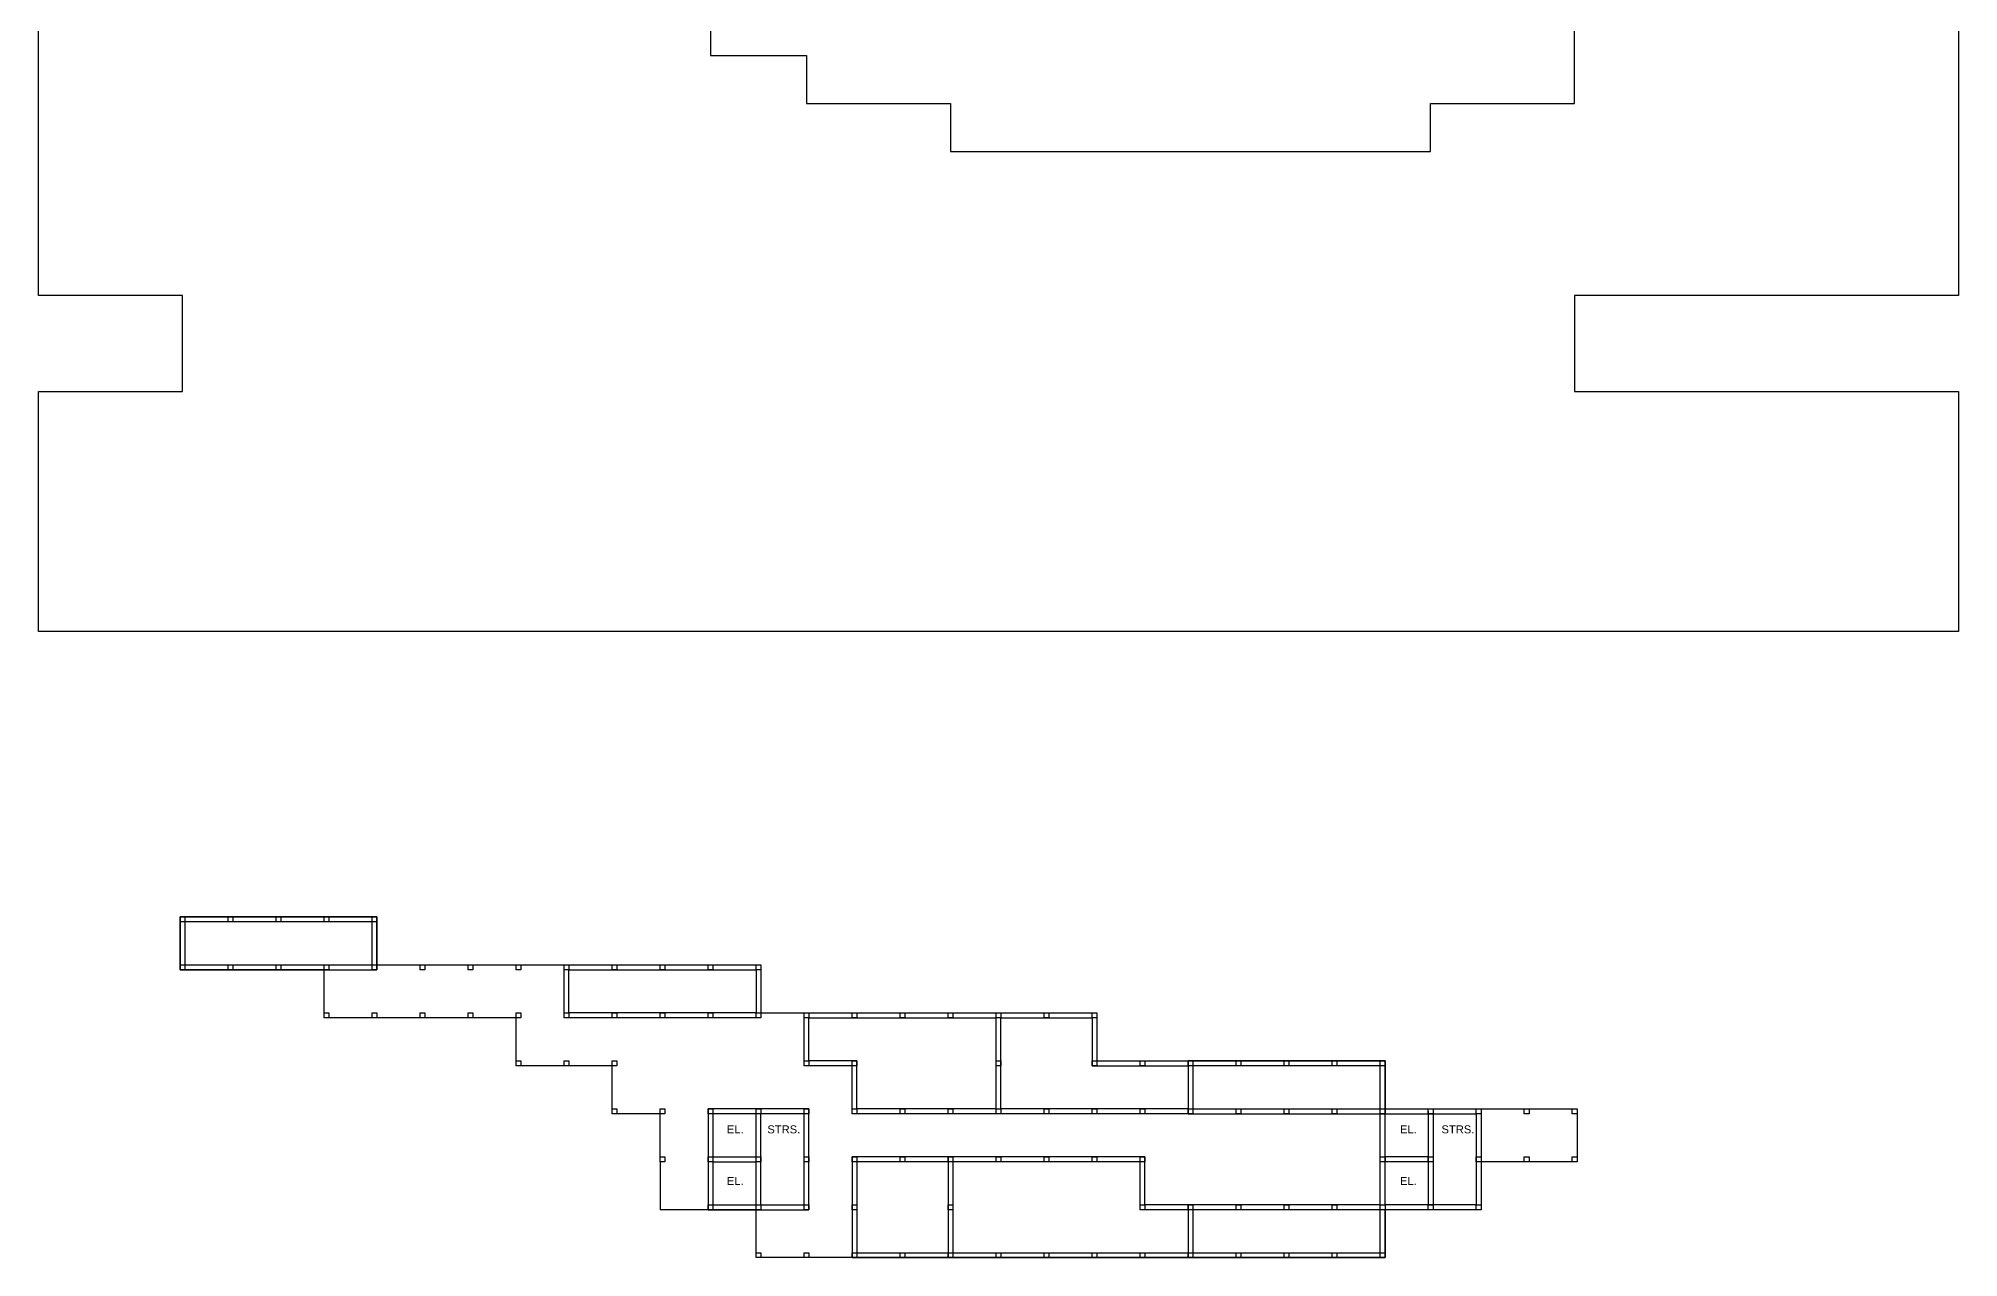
# Model space of a CAD drawing. Header units: metres. Extents: x 1950 to 2882, y 2050 to 2715.
# Drawn here: x 2325 to 2445, y 2487.6 to 2563.8 of the extents above; entities that cross this region are included whole.
import ezdxf

# ---------------------------------------------------------------- set-up
doc = ezdxf.new("R2010")
doc.units = ezdxf.units.M
for name, color, linetype in [('BACK 1', 250, 'Continuous'), ('BRICK WALLS', 250, 'Continuous'), ('OUTLINE', 250, 'Continuous'), ('PILARS', 250, 'Continuous')]:
    doc.layers.add(name, color=color, linetype=linetype)
doc.styles.get("Standard").update_dxf_attribs({"font": 'arial.ttf'})

msp = doc.modelspace()

# ---------------------------------------------------------------- linework, layer by layer
at = {"layer": 'BACK 1'}
for points in [[(2333.83, 2508.9), (2346.13, 2508.9), (2346.13, 2505.9), (2370.13, 2505.9), (2370.13, 2502.9), (2391.13, 2502.9), (2391.13, 2499.9), (2409.13, 2499.9), (2409.13, 2496.9), (2421.13, 2496.9), (2421.13, 2493.6), (2415.13, 2493.6), (2415.13, 2490.6), (2409.13, 2490.6), (2409.13, 2487.6), (2369.83, 2487.6), (2369.83, 2490.6), (2366.83, 2490.6), (2366.83, 2490.9)], [(2364.13, 2493.6), (2363.83, 2493.6), (2363.83, 2496.6), (2360.83, 2496.6), (2360.83, 2499.6), (2354.83, 2499.6), (2354.83, 2502.6), (2342.83, 2502.6), (2342.83, 2505.6), (2333.83, 2505.6), (2333.83, 2508.9)], [(2363.83, 2493.6), (2363.83, 2490.6)], [(2366.83, 2490.6), (2363.83, 2490.6)]]:
    msp.add_lwpolyline(points, dxfattribs=at)
at = {"layer": 'BRICK WALLS'}
for points in [[(2346.13, 2505.6), (2346.13, 2508.9), (2333.83, 2508.9), (2333.83, 2505.6), (2346.13, 2505.6)], [(2370.13, 2502.6), (2357.83, 2502.6), (2357.83, 2505.9), (2370.13, 2505.9), (2370.13, 2502.6)], [(2384.83, 2496.6), (2375.83, 2496.6), (2375.83, 2499.6), (2372.83, 2499.6), (2372.83, 2502.9), (2384.83, 2502.9)], [(2384.83, 2496.9), (2376.13, 2496.9), (2376.13, 2499.9), (2373.13, 2499.9), (2373.13, 2502.6), (2384.83, 2502.6)], [(2396.83, 2496.6), (2384.83, 2496.6), (2384.83, 2502.9), (2391.13, 2502.9), (2391.13, 2499.9), (2396.83, 2499.9)], [(2396.83, 2496.9), (2385.13, 2496.9), (2385.13, 2502.6), (2390.83, 2502.6), (2390.83, 2499.6), (2396.83, 2499.6)], [(2409.13, 2496.9), (2409.13, 2499.9), (2396.83, 2499.9), (2396.83, 2496.6), (2409.13, 2496.6), (2409.13, 2496.9)], [(2366.83, 2490.6), (2373.13, 2490.6), (2373.13, 2496.9), (2366.83, 2496.9), (2366.83, 2490.6)], [(2369.83, 2490.9), (2369.83, 2496.6)], [(2370.13, 2490.9), (2370.13, 2496.6)], [(2408.83, 2496.9), (2415.13, 2496.9), (2415.13, 2490.6), (2408.83, 2490.6), (2408.83, 2496.9)], [(2411.83, 2496.75), (2411.83, 2490.9)], [(2412.13, 2496.75), (2412.13, 2490.9)], [(2367.13, 2493.9), (2369.83, 2493.9)], [(2367.13, 2493.6), (2369.83, 2493.6)], [(2381.83, 2493.9), (2375.83, 2493.9), (2375.83, 2487.6), (2381.83, 2487.6)], [(2381.83, 2493.6), (2376.13, 2493.6), (2376.13, 2487.9), (2381.83, 2487.9)], [(2396.83, 2490.9), (2394.13, 2490.9), (2394.13, 2493.9), (2381.83, 2493.9), (2381.83, 2487.6), (2396.83, 2487.6)], [(2396.83, 2490.6), (2393.83, 2490.6), (2393.83, 2493.6), (2382.13, 2493.6), (2382.13, 2487.9), (2396.83, 2487.9)], [(2411.83, 2493.9), (2409.13, 2493.9)], [(2411.83, 2493.6), (2409.13, 2493.6)], [(2408.83, 2490.9), (2396.83, 2490.9), (2396.83, 2487.6), (2409.13, 2487.6), (2409.13, 2490.6)]]:
    msp.add_lwpolyline(points, dxfattribs=at)
for points in [[(2345.83, 2505.9), (2345.83, 2508.6), (2334.13, 2508.6), (2334.13, 2505.9)], [(2369.83, 2502.9), (2358.13, 2502.9), (2358.13, 2505.6), (2369.83, 2505.6)], [(2408.83, 2496.9), (2408.83, 2499.6), (2397.13, 2499.6), (2397.13, 2496.9)], [(2367.13, 2490.9), (2372.83, 2490.9), (2372.83, 2496.6), (2367.13, 2496.6)], [(2409.13, 2496.6), (2414.83, 2496.6), (2414.83, 2490.9), (2409.13, 2490.9)], [(2408.83, 2490.6), (2397.13, 2490.6), (2397.13, 2487.9), (2408.83, 2487.9)]]:
    msp.add_lwpolyline(points, close=True, dxfattribs=at)
at = {"layer": 'OUTLINE'}
msp.add_lwpolyline([(2324.98, 2526.74), (2324.98, 2541.74), (2333.98, 2541.74), (2333.98, 2547.74), (2324.98, 2547.74), (2324.98, 2565.74), (2366.98, 2565.74), (2366.98, 2562.74), (2372.98, 2562.74), (2372.98, 2559.74), (2381.98, 2559.74), (2381.98, 2556.74), (2411.98, 2556.74), (2411.98, 2559.74), (2420.98, 2559.74), (2420.98, 2565.74), (2444.98, 2565.74), (2444.98, 2547.74), (2420.98, 2547.74), (2420.98, 2541.74), (2444.98, 2541.74), (2444.98, 2526.74), (2324.98, 2526.74)], dxfattribs=at)
at = {"layer": 'PILARS'}
for points in [[(2333.83, 2508.9), (2334.13, 2508.9), (2334.13, 2508.6), (2333.83, 2508.6), (2333.83, 2508.9)], [(2336.83, 2508.9), (2337.13, 2508.9), (2337.13, 2508.6), (2336.83, 2508.6), (2336.83, 2508.9)], [(2339.83, 2508.9), (2340.13, 2508.9), (2340.13, 2508.6), (2339.83, 2508.6), (2339.83, 2508.9)], [(2342.83, 2508.9), (2343.13, 2508.9), (2343.13, 2508.6), (2342.83, 2508.6), (2342.83, 2508.9)], [(2345.83, 2508.9), (2346.13, 2508.9), (2346.13, 2508.6), (2345.83, 2508.6), (2345.83, 2508.9)], [(2333.83, 2505.9), (2334.13, 2505.9), (2334.13, 2505.6), (2333.83, 2505.6), (2333.83, 2505.9)], [(2336.83, 2505.9), (2337.13, 2505.9), (2337.13, 2505.6), (2336.83, 2505.6), (2336.83, 2505.9)], [(2339.83, 2505.9), (2340.13, 2505.9), (2340.13, 2505.6), (2339.83, 2505.6), (2339.83, 2505.9)], [(2342.83, 2505.9), (2343.13, 2505.9), (2343.13, 2505.6), (2342.83, 2505.6), (2342.83, 2505.9)], [(2345.83, 2505.9), (2346.13, 2505.9), (2346.13, 2505.6), (2345.83, 2505.6), (2345.83, 2505.9)], [(2348.83, 2505.9), (2349.13, 2505.9), (2349.13, 2505.6), (2348.83, 2505.6), (2348.83, 2505.9)], [(2351.83, 2505.9), (2352.13, 2505.9), (2352.13, 2505.6), (2351.83, 2505.6), (2351.83, 2505.9)], [(2354.83, 2505.9), (2355.13, 2505.9), (2355.13, 2505.6), (2354.83, 2505.6), (2354.83, 2505.9)], [(2357.83, 2505.9), (2358.13, 2505.9), (2358.13, 2505.6), (2357.83, 2505.6), (2357.83, 2505.9)], [(2360.83, 2505.9), (2361.13, 2505.9), (2361.13, 2505.6), (2360.83, 2505.6), (2360.83, 2505.9)], [(2363.83, 2505.9), (2364.13, 2505.9), (2364.13, 2505.6), (2363.83, 2505.6), (2363.83, 2505.9)], [(2366.83, 2505.9), (2367.13, 2505.9), (2367.13, 2505.6), (2366.83, 2505.6), (2366.83, 2505.9)], [(2369.83, 2505.9), (2370.13, 2505.9), (2370.13, 2505.6), (2369.83, 2505.6), (2369.83, 2505.9)], [(2342.83, 2502.9), (2343.13, 2502.9), (2343.13, 2502.6), (2342.83, 2502.6), (2342.83, 2502.9)], [(2345.83, 2502.9), (2346.13, 2502.9), (2346.13, 2502.6), (2345.83, 2502.6), (2345.83, 2502.9)], [(2348.83, 2502.9), (2349.13, 2502.9), (2349.13, 2502.6), (2348.83, 2502.6), (2348.83, 2502.9)], [(2351.83, 2502.9), (2352.13, 2502.9), (2352.13, 2502.6), (2351.83, 2502.6), (2351.83, 2502.9)], [(2354.83, 2502.9), (2355.13, 2502.9), (2355.13, 2502.6), (2354.83, 2502.6), (2354.83, 2502.9)], [(2357.83, 2502.9), (2358.13, 2502.9), (2358.13, 2502.6), (2357.83, 2502.6), (2357.83, 2502.9)], [(2360.83, 2502.9), (2361.13, 2502.9), (2361.13, 2502.6), (2360.83, 2502.6), (2360.83, 2502.9)], [(2363.83, 2502.9), (2364.13, 2502.9), (2364.13, 2502.6), (2363.83, 2502.6), (2363.83, 2502.9)], [(2366.83, 2502.9), (2367.13, 2502.9), (2367.13, 2502.6), (2366.83, 2502.6), (2366.83, 2502.9)], [(2369.83, 2502.9), (2370.13, 2502.9), (2370.13, 2502.6), (2369.83, 2502.6), (2369.83, 2502.9)], [(2372.83, 2502.9), (2373.13, 2502.9), (2373.13, 2502.6), (2372.83, 2502.6), (2372.83, 2502.9)], [(2375.83, 2502.9), (2376.13, 2502.9), (2376.13, 2502.6), (2375.83, 2502.6), (2375.83, 2502.9)], [(2378.83, 2502.9), (2379.13, 2502.9), (2379.13, 2502.6), (2378.83, 2502.6), (2378.83, 2502.9)], [(2381.83, 2502.9), (2382.13, 2502.9), (2382.13, 2502.6), (2381.83, 2502.6), (2381.83, 2502.9)], [(2384.83, 2502.9), (2385.13, 2502.9), (2385.13, 2502.6), (2384.83, 2502.6), (2384.83, 2502.9)], [(2387.83, 2502.9), (2388.13, 2502.9), (2388.13, 2502.6), (2387.83, 2502.6), (2387.83, 2502.9)], [(2390.83, 2502.9), (2391.13, 2502.9), (2391.13, 2502.6), (2390.83, 2502.6), (2390.83, 2502.9)], [(2354.83, 2499.9), (2355.13, 2499.9), (2355.13, 2499.6), (2354.83, 2499.6), (2354.83, 2499.9)], [(2357.83, 2499.9), (2358.13, 2499.9), (2358.13, 2499.6), (2357.83, 2499.6), (2357.83, 2499.9)], [(2360.83, 2499.9), (2361.13, 2499.9), (2361.13, 2499.6), (2360.83, 2499.6), (2360.83, 2499.9)], [(2372.83, 2499.9), (2373.13, 2499.9), (2373.13, 2499.6), (2372.83, 2499.6), (2372.83, 2499.9)], [(2375.83, 2499.9), (2376.13, 2499.9), (2376.13, 2499.6), (2375.83, 2499.6), (2375.83, 2499.9)], [(2384.83, 2499.9), (2385.13, 2499.9), (2385.13, 2499.6), (2384.83, 2499.6), (2384.83, 2499.9)], [(2390.83, 2499.9), (2391.13, 2499.9), (2391.13, 2499.6), (2390.83, 2499.6), (2390.83, 2499.9)], [(2393.83, 2499.9), (2394.13, 2499.9), (2394.13, 2499.6), (2393.83, 2499.6), (2393.83, 2499.9)], [(2396.83, 2499.9), (2397.13, 2499.9), (2397.13, 2499.6), (2396.83, 2499.6), (2396.83, 2499.9)], [(2399.83, 2499.9), (2400.13, 2499.9), (2400.13, 2499.6), (2399.83, 2499.6), (2399.83, 2499.9)], [(2402.83, 2499.9), (2403.13, 2499.9), (2403.13, 2499.6), (2402.83, 2499.6), (2402.83, 2499.9)], [(2405.83, 2499.9), (2406.13, 2499.9), (2406.13, 2499.6), (2405.83, 2499.6), (2405.83, 2499.9)], [(2408.83, 2499.9), (2409.13, 2499.9), (2409.13, 2499.6), (2408.83, 2499.6), (2408.83, 2499.9)], [(2360.83, 2496.9), (2361.13, 2496.9), (2361.13, 2496.6), (2360.83, 2496.6), (2360.83, 2496.9)], [(2363.83, 2496.9), (2364.13, 2496.9), (2364.13, 2496.6), (2363.83, 2496.6), (2363.83, 2496.9)], [(2366.83, 2496.9), (2367.13, 2496.9), (2367.13, 2496.6), (2366.83, 2496.6), (2366.83, 2496.9)], [(2369.83, 2496.9), (2370.13, 2496.9), (2370.13, 2496.6), (2369.83, 2496.6), (2369.83, 2496.9)], [(2372.83, 2496.9), (2373.13, 2496.9), (2373.13, 2496.6), (2372.83, 2496.6), (2372.83, 2496.9)], [(2375.83, 2496.9), (2376.13, 2496.9), (2376.13, 2496.6), (2375.83, 2496.6), (2375.83, 2496.9)], [(2378.83, 2496.9), (2379.13, 2496.9), (2379.13, 2496.6), (2378.83, 2496.6), (2378.83, 2496.9)], [(2381.83, 2496.9), (2382.13, 2496.9), (2382.13, 2496.6), (2381.83, 2496.6), (2381.83, 2496.9)], [(2384.83, 2496.9), (2385.13, 2496.9), (2385.13, 2496.6), (2384.83, 2496.6), (2384.83, 2496.9)], [(2387.83, 2496.9), (2388.13, 2496.9), (2388.13, 2496.6), (2387.83, 2496.6), (2387.83, 2496.9)], [(2390.83, 2496.9), (2391.13, 2496.9), (2391.13, 2496.6), (2390.83, 2496.6), (2390.83, 2496.9)], [(2393.83, 2496.9), (2394.13, 2496.9), (2394.13, 2496.6), (2393.83, 2496.6), (2393.83, 2496.9)], [(2396.83, 2496.9), (2397.13, 2496.9), (2397.13, 2496.6), (2396.83, 2496.6), (2396.83, 2496.9)], [(2399.83, 2496.9), (2400.13, 2496.9), (2400.13, 2496.6), (2399.83, 2496.6), (2399.83, 2496.9)], [(2402.83, 2496.9), (2403.13, 2496.9), (2403.13, 2496.6), (2402.83, 2496.6), (2402.83, 2496.9)], [(2405.83, 2496.9), (2406.13, 2496.9), (2406.13, 2496.6), (2405.83, 2496.6), (2405.83, 2496.9)], [(2408.83, 2496.9), (2409.13, 2496.9), (2409.13, 2496.6), (2408.83, 2496.6), (2408.83, 2496.9)], [(2411.83, 2496.9), (2412.13, 2496.9), (2412.13, 2496.6), (2411.83, 2496.6), (2411.83, 2496.9)], [(2414.83, 2496.9), (2415.13, 2496.9), (2415.13, 2496.6), (2414.83, 2496.6), (2414.83, 2496.9)], [(2417.83, 2496.9), (2418.13, 2496.9), (2418.13, 2496.6), (2417.83, 2496.6), (2417.83, 2496.9)], [(2420.83, 2496.9), (2421.13, 2496.9), (2421.13, 2496.6), (2420.83, 2496.6), (2420.83, 2496.9)], [(2363.83, 2493.9), (2364.13, 2493.9), (2364.13, 2493.6), (2363.83, 2493.6), (2363.83, 2493.9)], [(2366.83, 2493.9), (2367.13, 2493.9), (2367.13, 2493.6), (2366.83, 2493.6), (2366.83, 2493.9)], [(2369.83, 2493.9), (2370.13, 2493.9), (2370.13, 2493.6), (2369.83, 2493.6), (2369.83, 2493.9)], [(2372.83, 2493.9), (2373.13, 2493.9), (2373.13, 2493.6), (2372.83, 2493.6), (2372.83, 2493.9)], [(2375.83, 2493.9), (2376.13, 2493.9), (2376.13, 2493.6), (2375.83, 2493.6), (2375.83, 2493.9)], [(2378.83, 2493.9), (2379.13, 2493.9), (2379.13, 2493.6), (2378.83, 2493.6), (2378.83, 2493.9)], [(2381.83, 2493.9), (2382.13, 2493.9), (2382.13, 2493.6), (2381.83, 2493.6), (2381.83, 2493.9)], [(2384.83, 2493.9), (2385.13, 2493.9), (2385.13, 2493.6), (2384.83, 2493.6), (2384.83, 2493.9)], [(2387.83, 2493.9), (2388.13, 2493.9), (2388.13, 2493.6), (2387.83, 2493.6), (2387.83, 2493.9)], [(2390.83, 2493.9), (2391.13, 2493.9), (2391.13, 2493.6), (2390.83, 2493.6), (2390.83, 2493.9)], [(2393.83, 2493.9), (2394.13, 2493.9), (2394.13, 2493.6), (2393.83, 2493.6), (2393.83, 2493.9)], [(2408.83, 2493.9), (2409.13, 2493.9), (2409.13, 2493.6), (2408.83, 2493.6), (2408.83, 2493.9)], [(2411.83, 2493.9), (2412.13, 2493.9), (2412.13, 2493.6), (2411.83, 2493.6), (2411.83, 2493.9)], [(2414.83, 2493.9), (2415.13, 2493.9), (2415.13, 2493.6), (2414.83, 2493.6), (2414.83, 2493.9)], [(2417.83, 2493.9), (2418.13, 2493.9), (2418.13, 2493.6), (2417.83, 2493.6), (2417.83, 2493.9)], [(2420.83, 2493.9), (2421.13, 2493.9), (2421.13, 2493.6), (2420.83, 2493.6), (2420.83, 2493.9)], [(2366.83, 2490.9), (2367.13, 2490.9), (2367.13, 2490.6), (2366.83, 2490.6), (2366.83, 2490.9)], [(2369.83, 2490.9), (2370.13, 2490.9), (2370.13, 2490.6), (2369.83, 2490.6), (2369.83, 2490.9)], [(2372.83, 2490.9), (2373.13, 2490.9), (2373.13, 2490.6), (2372.83, 2490.6), (2372.83, 2490.9)], [(2375.83, 2490.9), (2376.13, 2490.9), (2376.13, 2490.6), (2375.83, 2490.6), (2375.83, 2490.9)], [(2381.83, 2490.9), (2382.13, 2490.9), (2382.13, 2490.6), (2381.83, 2490.6), (2381.83, 2490.9)], [(2393.83, 2490.9), (2394.13, 2490.9), (2394.13, 2490.6), (2393.83, 2490.6), (2393.83, 2490.9)], [(2396.83, 2490.9), (2397.13, 2490.9), (2397.13, 2490.6), (2396.83, 2490.6), (2396.83, 2490.9)], [(2399.83, 2490.9), (2400.13, 2490.9), (2400.13, 2490.6), (2399.83, 2490.6), (2399.83, 2490.9)], [(2402.83, 2490.9), (2403.13, 2490.9), (2403.13, 2490.6), (2402.83, 2490.6), (2402.83, 2490.9)], [(2405.83, 2490.9), (2406.13, 2490.9), (2406.13, 2490.6), (2405.83, 2490.6), (2405.83, 2490.9)], [(2408.83, 2490.9), (2409.13, 2490.9), (2409.13, 2490.6), (2408.83, 2490.6), (2408.83, 2490.9)], [(2411.83, 2490.9), (2412.13, 2490.9), (2412.13, 2490.6), (2411.83, 2490.6), (2411.83, 2490.9)], [(2414.83, 2490.9), (2415.13, 2490.9), (2415.13, 2490.6), (2414.83, 2490.6), (2414.83, 2490.9)], [(2369.83, 2487.9), (2370.13, 2487.9), (2370.13, 2487.6), (2369.83, 2487.6), (2369.83, 2487.9)], [(2372.83, 2487.9), (2373.13, 2487.9), (2373.13, 2487.6), (2372.83, 2487.6), (2372.83, 2487.9)], [(2375.83, 2487.9), (2376.13, 2487.9), (2376.13, 2487.6), (2375.83, 2487.6), (2375.83, 2487.9)], [(2378.83, 2487.9), (2379.13, 2487.9), (2379.13, 2487.6), (2378.83, 2487.6), (2378.83, 2487.9)], [(2381.83, 2487.9), (2382.13, 2487.9), (2382.13, 2487.6), (2381.83, 2487.6), (2381.83, 2487.9)], [(2384.83, 2487.9), (2385.13, 2487.9), (2385.13, 2487.6), (2384.83, 2487.6), (2384.83, 2487.9)], [(2387.83, 2487.9), (2388.13, 2487.9), (2388.13, 2487.6), (2387.83, 2487.6), (2387.83, 2487.9)], [(2390.83, 2487.9), (2391.13, 2487.9), (2391.13, 2487.6), (2390.83, 2487.6), (2390.83, 2487.9)], [(2393.83, 2487.9), (2394.13, 2487.9), (2394.13, 2487.6), (2393.83, 2487.6), (2393.83, 2487.9)], [(2396.83, 2487.9), (2397.13, 2487.9), (2397.13, 2487.6), (2396.83, 2487.6), (2396.83, 2487.9)], [(2399.83, 2487.9), (2400.13, 2487.9), (2400.13, 2487.6), (2399.83, 2487.6), (2399.83, 2487.9)], [(2402.83, 2487.9), (2403.13, 2487.9), (2403.13, 2487.6), (2402.83, 2487.6), (2402.83, 2487.9)], [(2405.83, 2487.9), (2406.13, 2487.9), (2406.13, 2487.6), (2405.83, 2487.6), (2405.83, 2487.9)], [(2408.83, 2487.9), (2409.13, 2487.9), (2409.13, 2487.6), (2408.83, 2487.6), (2408.83, 2487.9)]]:
    msp.add_lwpolyline(points, dxfattribs=at)

# ---------------------------------------------------------------- texts
at = {"layer": 'BRICK WALLS', "color": 18, "true_color": 0x000000, "char_height": 0.5, "attachment_point": 1}
for s, insert in [('EL. ', (2368, 2495.87)), ('STRS. ', (2370.53, 2495.87)), ('EL. ', (2410.07, 2495.87)), ('STRS. ', (2412.66, 2495.87)), ('EL. ', (2368, 2492.64)), ('EL. ', (2410.07, 2492.64))]:
    msp.add_mtext_dynamic_manual_height_columns(s, width=1.6726, gutter_width=12.5, heights=[0], dxfattribs=dict(at, insert=insert))

doc.saveas('drawing.dxf')
